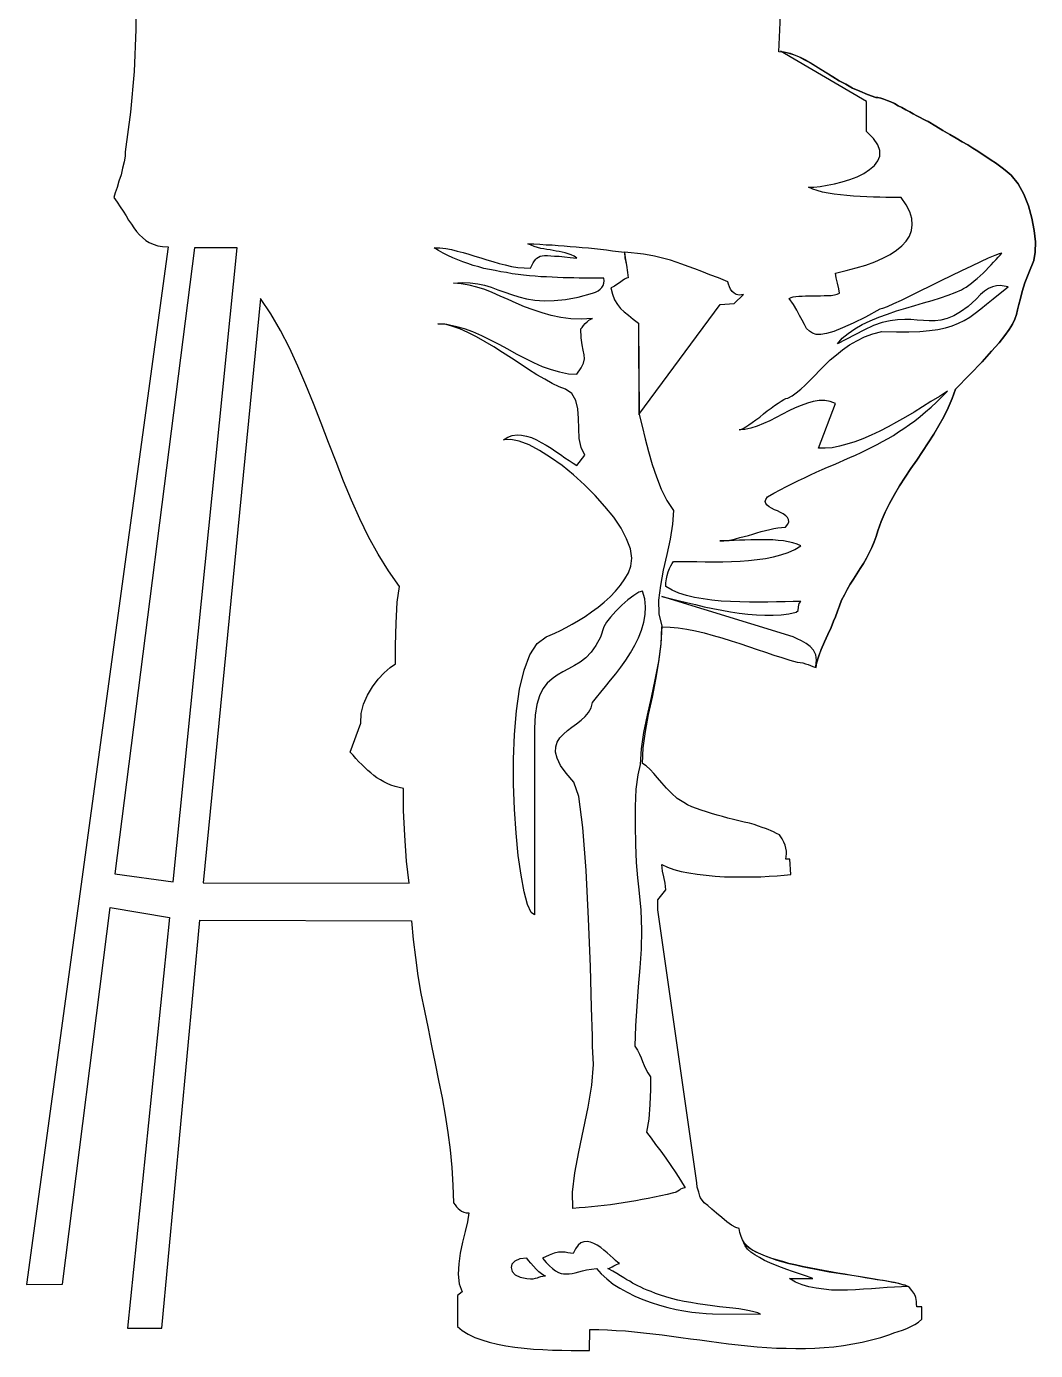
# Model space of a CAD drawing. Extents: x 425 to 505, y -578 to -405.
# Drawn here: x 424.9 to 495.5, y -578.2 to -485.6 of the extents above; entities that cross this region are included whole.
import ezdxf

# ---------------------------------------------------------------- set-up
doc = ezdxf.new("R2010")
doc.units = 0
doc.layers.get('0').update_dxf_attribs({"linetype": 'CONTINUOUS'})

msp = doc.modelspace()

# ---------------------------------------------------------------- linework, layer by layer
at = {"linetype": 'CONTINUOUS'}
for points in [[(432.584, -482.796), (432.567, -485.774), (432.443, -488.701), (432.196, -491.557), (431.827, -494.324), (431.809, -494.641), (431.738, -495.029), (431.632, -495.47), (431.527, -495.928), (431.385, -496.386), (431.262, -496.826), (431.121, -497.197), (431.016, -497.514), (431.262, -497.849), (431.474, -498.166), (431.685, -498.483), (431.879, -498.8), (432.056, -499.1), (432.249, -499.382), (432.425, -499.647), (432.62, -499.894), (432.813, -500.14), (433.025, -500.334), (433.254, -500.528), (433.501, -500.669), (433.783, -500.792), (434.1, -500.898), (434.435, -500.951), (434.823, -500.969), (424.916, -573.594), (427.437, -573.559), (430.769, -547.206), (434.911, -547.91), (431.985, -576.644), (434.382, -576.644), (437.044, -548.087), (451.834, -548.14), (451.957, -549.444), (452.115, -550.714), (452.292, -551.983), (452.503, -553.217), (452.75, -554.451), (452.997, -555.684), (453.244, -556.901), (453.49, -558.117), (453.737, -559.316), (453.984, -560.532), (454.196, -561.731), (454.389, -562.947), (454.548, -564.163), (454.672, -565.397), (454.742, -566.631), (454.777, -567.883), (454.883, -568.023), (454.989, -568.147), (455.095, -568.27), (455.218, -568.376), (455.341, -568.464), (455.5, -568.535), (455.659, -568.57), (455.852, -568.587), (455.747, -569.205), (455.588, -569.892), (455.412, -570.633), (455.253, -571.391), (455.148, -572.148), (455.112, -572.871), (455.183, -573.541), (455.376, -574.105), (455.059, -574.352), (455.059, -576.537), (455.394, -576.82), (455.8, -577.067), (456.258, -577.296), (456.751, -577.472), (457.281, -577.631), (457.845, -577.772), (458.444, -577.877), (459.078, -577.983), (459.713, -578.054), (460.365, -578.107), (461.035, -578.142), (461.705, -578.177), (462.357, -578.195), (463.009, -578.212), (463.661, -578.212), (464.278, -578.212), (464.313, -576.732), (464.93, -576.732), (465.547, -576.767), (466.164, -576.802), (466.799, -576.837), (467.433, -576.908), (468.067, -576.979), (468.72, -577.049), (469.372, -577.12), (470.024, -577.208), (470.676, -577.296), (471.347, -577.384), (471.999, -577.472), (472.668, -577.56), (473.338, -577.648), (474.008, -577.736), (474.678, -577.807), (475.348, -577.877), (476.017, -577.948), (476.688, -578.001), (477.358, -578.036), (478.045, -578.054), (478.715, -578.071), (479.385, -578.071), (480.054, -578.054), (480.706, -578.001), (481.376, -577.948), (482.047, -577.86), (482.699, -577.754), (483.351, -577.631), (484.003, -577.472), (484.655, -577.296), (485.29, -577.084), (485.572, -576.979), (485.872, -576.89), (486.171, -576.784), (486.471, -576.679), (486.77, -576.537), (487.035, -576.397), (487.299, -576.22), (487.528, -576.009), (487.528, -575.145), (487.176, -575.145), (487.158, -574.951), (487.158, -574.793), (487.141, -574.651), (487.105, -574.493), (487.052, -574.352), (486.964, -574.193), (486.841, -574.017), (486.665, -573.806), (486.594, -573.752), (486.453, -573.682), (486.277, -573.629), (486.065, -573.576), (485.801, -573.506), (485.501, -573.453), (485.166, -573.382), (484.814, -573.312), (484.409, -573.259), (484.003, -573.188), (483.562, -573.118), (483.104, -573.03), (482.628, -572.959), (482.152, -572.871), (481.659, -572.8), (481.165, -572.712), (480.654, -572.624), (480.16, -572.519), (479.666, -572.431), (479.173, -572.325), (478.697, -572.219), (478.239, -572.113), (477.798, -571.989), (477.375, -571.867), (476.97, -571.743), (476.599, -571.62), (476.264, -571.479), (475.947, -571.337), (475.683, -571.197), (475.453, -571.038), (475.26, -570.88), (475.118, -570.703), (474.978, -570.474), (474.889, -570.227), (474.801, -569.962), (474.749, -569.663), (474.52, -569.61), (474.22, -569.434), (473.885, -569.205), (473.533, -568.905), (473.179, -568.605), (472.845, -568.323), (472.563, -568.059), (472.316, -567.883), (472.051, -567.53), (472.016, -567.407), (471.928, -567.124), (471.822, -566.79), (471.787, -566.472), (469.073, -547.364), (469.073, -546.677), (469.619, -545.971), (469.584, -545.496), (469.496, -545.072), (469.39, -544.667), (469.354, -544.209), (469.742, -544.385), (470.183, -544.544), (470.695, -544.685), (471.24, -544.791), (471.822, -544.879), (472.439, -544.95), (473.074, -545.02), (473.726, -545.055), (474.378, -545.072), (475.013, -545.072), (475.648, -545.072), (476.264, -545.055), (476.846, -545.02), (477.41, -544.984), (477.904, -544.95), (478.362, -544.896), (478.309, -543.839), (478.01, -543.839), (478.045, -543.645), (478.063, -543.451), (478.063, -543.257), (478.027, -543.063), (477.974, -542.852), (477.886, -542.64), (477.763, -542.393), (477.587, -542.129), (477.375, -542.023), (477.163, -541.917), (476.987, -541.847), (476.793, -541.758), (476.599, -541.688), (476.371, -541.6), (476.106, -541.512), (475.806, -541.406), (475.471, -541.318), (475.101, -541.23), (474.731, -541.142), (474.361, -541.054), (473.973, -540.947), (473.585, -540.842), (473.215, -540.737), (472.827, -540.63), (472.475, -540.525), (472.104, -540.402), (471.77, -540.278), (471.452, -540.155), (471.152, -540.014), (470.888, -539.872), (470.641, -539.731), (470.43, -539.591), (470.024, -539.22), (469.672, -538.85), (469.354, -538.497), (469.055, -538.145), (468.79, -537.828), (468.526, -537.545), (468.262, -537.299), (467.997, -537.122), (468.05, -536.03), (468.209, -534.884), (468.42, -533.703), (468.685, -532.487), (468.932, -531.253), (469.143, -530.019), (469.302, -528.785), (469.354, -527.568), (469.919, -527.586), (470.5, -527.639), (471.1, -527.727), (471.699, -527.851), (472.316, -527.992), (472.933, -528.168), (473.55, -528.344), (474.185, -528.538), (474.801, -528.732), (475.401, -528.943), (476.017, -529.155), (476.599, -529.349), (477.181, -529.543), (477.745, -529.719), (478.291, -529.895), (478.803, -530.037), (479.014, -530.054), (479.209, -530.089), (479.402, -530.16), (479.578, -530.213), (479.755, -530.283), (479.896, -530.354), (480.037, -530.389), (480.142, -530.406), (480.196, -530.089), (480.319, -529.649), (480.495, -529.155), (480.724, -528.626), (480.953, -528.115), (481.183, -527.622), (481.359, -527.181), (481.5, -526.864), (481.623, -526.476), (481.764, -526.088), (481.923, -525.7), (482.117, -525.33), (482.311, -524.96), (482.522, -524.59), (482.751, -524.237), (482.98, -523.867), (483.21, -523.497), (483.439, -523.126), (483.65, -522.774), (483.844, -522.386), (484.038, -522.016), (484.197, -521.628), (484.338, -521.24), (484.461, -520.852), (484.69, -520.2), (484.955, -519.548), (485.272, -518.931), (485.625, -518.314), (485.977, -517.697), (486.365, -517.098), (486.77, -516.499), (487.176, -515.899), (487.581, -515.3), (487.969, -514.701), (488.357, -514.084), (488.727, -513.484), (489.062, -512.867), (489.379, -512.233), (489.644, -511.598), (489.873, -510.946), (490.895, -509.906), (491.741, -509.024), (492.411, -508.284), (492.94, -507.685), (493.345, -507.174), (493.645, -506.75), (493.875, -506.38), (494.033, -506.046), (494.139, -505.711), (494.227, -505.393), (494.315, -505.023), (494.42, -504.6), (494.544, -504.107), (494.738, -503.507), (495.003, -502.802), (495.373, -501.938), (495.461, -501.357), (495.478, -500.634), (495.39, -499.823), (495.231, -498.959), (494.985, -498.113), (494.667, -497.285), (494.262, -496.562), (493.786, -495.963), (493.504, -495.734), (493.24, -495.523), (492.957, -495.311), (492.676, -495.099), (492.376, -494.906), (492.076, -494.694), (491.759, -494.5), (491.442, -494.288), (491.089, -494.077), (490.737, -493.848), (490.349, -493.619), (489.926, -493.372), (489.485, -493.108), (489.009, -492.825), (488.516, -492.526), (487.969, -492.209), (487.811, -492.138), (487.616, -492.032), (487.405, -491.926), (487.176, -491.803), (486.929, -491.662), (486.682, -491.521), (486.418, -491.38), (486.136, -491.222), (485.872, -491.098), (485.607, -490.957), (485.36, -490.834), (485.114, -490.728), (484.867, -490.639), (484.655, -490.569), (484.461, -490.534), (484.303, -490.516), (483.739, -490.322), (483.192, -490.094), (482.681, -489.864), (482.205, -489.6), (481.747, -489.353), (481.306, -489.088), (480.883, -488.824), (480.477, -488.577), (480.09, -488.331), (479.719, -488.101), (479.349, -487.908), (478.979, -487.713), (478.627, -487.573), (478.256, -487.449), (477.904, -487.361), (477.534, -487.326), (477.657, -484.77)], [(480.107, -530.354), (480.16, -529.913), (480.107, -529.525), (479.949, -529.208), (479.719, -528.943), (479.437, -528.732), (479.12, -528.538), (478.821, -528.397), (478.521, -528.274), (469.354, -525.453), (469.919, -525.594), (470.5, -525.736), (471.082, -525.876), (471.699, -526.017), (472.298, -526.158), (472.915, -526.282), (473.533, -526.405), (474.149, -526.528), (474.766, -526.617), (475.365, -526.687), (475.965, -526.74), (476.547, -526.757), (477.128, -526.757), (477.692, -526.723), (478.221, -526.652), (478.75, -526.546), (478.873, -526.423), (478.909, -526.176), (478.944, -525.929), (479.067, -525.806), (478.538, -525.806), (477.974, -525.824), (477.375, -525.824), (476.758, -525.841), (476.124, -525.841), (475.471, -525.841), (474.801, -525.824), (474.149, -525.806), (473.497, -525.77), (472.845, -525.7), (472.228, -525.612), (471.628, -525.506), (471.064, -525.365), (470.536, -525.206), (470.06, -524.995), (469.619, -524.748), (469.637, -524.484), (469.672, -524.219), (469.725, -523.973), (469.795, -523.726), (469.884, -523.497), (469.972, -523.303), (470.06, -523.126), (470.165, -522.986), (470.695, -522.986), (471.24, -523.003), (471.804, -523.003), (472.386, -523.02), (472.986, -523.02), (473.603, -523.02), (474.22, -523.003), (474.819, -522.968), (475.418, -522.932), (476.017, -522.862), (476.599, -522.791), (477.146, -522.668), (477.675, -522.527), (478.186, -522.368), (478.644, -522.157), (479.067, -521.91), (478.803, -521.787), (478.503, -521.699), (478.186, -521.611), (477.851, -521.557), (477.48, -521.523), (477.111, -521.487), (476.723, -521.469), (476.335, -521.469), (475.947, -521.469), (475.56, -521.487), (475.154, -521.505), (474.784, -521.505), (474.414, -521.523), (474.061, -521.54), (473.726, -521.557), (473.409, -521.557), (473.673, -521.54), (473.938, -521.523), (474.22, -521.469), (474.502, -521.416), (474.801, -521.328), (475.101, -521.258), (475.401, -521.169), (475.7, -521.081), (476, -520.993), (476.3, -520.905), (476.599, -520.835), (476.899, -520.747), (477.181, -520.694), (477.463, -520.641), (477.727, -520.624), (477.992, -520.605), (478.151, -520.394), (478.221, -520.218), (478.203, -520.06), (478.133, -519.918), (478.01, -519.795), (477.834, -519.672), (477.639, -519.566), (477.446, -519.46), (477.234, -519.372), (477.023, -519.266), (476.846, -519.16), (476.705, -519.054), (476.617, -518.931), (476.581, -518.79), (476.617, -518.649), (476.74, -518.473), (477.181, -518.226), (477.622, -517.979), (478.063, -517.75), (478.486, -517.539), (478.909, -517.327), (479.314, -517.133), (479.737, -516.939), (480.142, -516.746), (480.548, -516.569), (480.936, -516.393), (481.341, -516.234), (481.729, -516.058), (482.117, -515.881), (482.504, -515.723), (482.892, -515.547), (483.28, -515.371), (483.65, -515.176), (484.038, -515), (484.409, -514.806), (484.778, -514.595), (485.166, -514.383), (485.537, -514.172), (485.906, -513.925), (486.277, -513.678), (486.665, -513.414), (487.035, -513.149), (487.405, -512.85), (487.793, -512.533), (488.18, -512.198), (488.551, -511.845), (488.939, -511.475), (489.326, -511.07), (488.762, -511.439), (488.163, -511.81), (487.581, -512.18), (486.982, -512.55), (486.382, -512.902), (485.766, -513.255), (485.166, -513.573), (484.585, -513.872), (483.986, -514.154), (483.403, -514.401), (482.839, -514.612), (482.293, -514.789), (481.764, -514.929), (481.253, -515.036), (480.76, -515.071), (480.301, -515.071), (481.482, -511.951), (481.112, -511.792), (480.742, -511.722), (480.354, -511.722), (479.931, -511.792), (479.526, -511.915), (479.102, -512.074), (478.662, -512.25), (478.221, -512.462), (477.78, -512.691), (477.34, -512.92), (476.899, -513.149), (476.459, -513.343), (476.017, -513.52), (475.577, -513.661), (475.154, -513.749), (474.749, -513.784), (474.872, -513.766), (475.03, -513.696), (475.225, -513.573), (475.436, -513.431), (475.665, -513.273), (475.929, -513.079), (476.194, -512.885), (476.459, -512.673), (476.723, -512.462), (476.987, -512.268), (477.234, -512.074), (477.48, -511.915), (477.692, -511.774), (477.868, -511.651), (478.027, -511.58), (478.151, -511.563), (478.45, -511.404), (478.75, -511.192), (479.067, -510.928), (479.367, -510.646), (479.702, -510.329), (480.037, -509.976), (480.372, -509.624), (480.742, -509.253), (481.129, -508.884), (481.553, -508.531), (481.993, -508.178), (482.469, -507.843), (482.98, -507.544), (483.527, -507.279), (484.109, -507.067), (484.743, -506.891), (485.748, -506.927), (486.612, -506.927), (487.388, -506.891), (488.057, -506.839), (488.656, -506.75), (489.186, -506.645), (489.662, -506.504), (490.085, -506.327), (490.49, -506.134), (490.878, -505.887), (491.248, -505.622), (491.653, -505.323), (492.058, -504.988), (492.517, -504.617), (493.011, -504.212), (493.575, -503.772), (493.292, -503.719), (493.011, -503.684), (492.746, -503.701), (492.482, -503.772), (492.2, -503.895), (491.918, -504.071), (491.636, -504.318), (491.336, -504.635), (490.772, -505.147), (490.243, -505.516), (489.767, -505.799), (489.309, -505.992), (488.868, -506.098), (488.463, -506.151), (488.04, -506.151), (487.635, -506.134), (487.211, -506.098), (486.77, -506.063), (486.33, -506.063), (485.836, -506.08), (485.325, -506.151), (484.761, -506.275), (484.144, -506.486), (483.474, -506.803), (481.623, -507.755), (481.958, -507.367), (482.381, -507.033), (482.839, -506.715), (483.351, -506.415), (483.915, -506.151), (484.514, -505.904), (485.131, -505.693), (485.748, -505.464), (486.4, -505.27), (487.035, -505.076), (487.652, -504.9), (488.251, -504.723), (488.833, -504.547), (489.362, -504.353), (489.855, -504.177), (490.296, -503.983), (490.454, -503.895), (490.631, -503.807), (490.807, -503.665), (491.001, -503.525), (491.195, -503.366), (491.406, -503.19), (491.601, -503.013), (491.812, -502.82), (492.006, -502.626), (492.2, -502.432), (492.376, -502.238), (492.552, -502.044), (492.729, -501.867), (492.869, -501.709), (493.011, -501.55), (493.116, -501.41), (492.94, -501.462), (492.623, -501.586), (492.165, -501.779), (491.636, -502.026), (491.001, -502.326), (490.314, -502.661), (489.591, -503.013), (488.851, -503.366), (488.11, -503.736), (487.388, -504.089), (486.7, -504.424), (486.083, -504.723), (485.537, -504.97), (485.096, -505.164), (484.778, -505.287), (484.602, -505.34), (483.58, -505.887), (482.716, -506.31), (481.976, -506.645), (481.376, -506.891), (480.865, -507.05), (480.46, -507.103), (480.142, -507.103), (479.878, -507.015), (479.666, -506.874), (479.473, -506.68), (479.314, -506.415), (479.155, -506.116), (478.979, -505.781), (478.785, -505.411), (478.556, -505.005), (478.256, -504.583), (478.38, -504.529), (478.538, -504.476), (478.715, -504.441), (478.926, -504.424), (479.155, -504.424), (479.402, -504.406), (479.649, -504.406), (479.913, -504.406), (480.178, -504.406), (480.442, -504.406), (480.706, -504.388), (480.953, -504.388), (481.2, -504.371), (481.412, -504.336), (481.605, -504.283), (481.764, -504.229), (481.729, -503.912), (481.641, -503.525), (481.535, -503.137), (481.5, -502.82), (482.24, -502.644), (482.946, -502.449), (483.615, -502.256), (484.232, -502.026), (484.796, -501.779), (485.307, -501.515), (485.748, -501.215), (486.136, -500.916), (486.436, -500.581), (486.665, -500.228), (486.806, -499.84), (486.859, -499.435), (486.824, -498.995), (486.682, -498.536), (486.436, -498.043), (486.083, -497.514), (485.766, -497.514), (485.395, -497.514), (485.007, -497.514), (484.585, -497.496), (484.144, -497.496), (483.686, -497.478), (483.21, -497.461), (482.751, -497.425), (482.293, -497.39), (481.835, -497.337), (481.394, -497.285), (480.971, -497.214), (480.584, -497.144), (480.213, -497.038), (479.896, -496.932), (479.614, -496.809), (479.984, -496.791), (480.425, -496.756), (480.918, -496.668), (481.429, -496.562), (481.958, -496.422), (482.487, -496.263), (482.998, -496.069), (483.474, -495.84), (483.879, -495.575), (484.214, -495.294), (484.461, -494.959), (484.585, -494.624), (484.585, -494.236), (484.461, -493.831), (484.144, -493.389), (483.668, -492.913), (483.668, -490.798), (477.639, -487.29), (477.992, -487.344), (478.327, -487.432), (478.679, -487.555), (479.032, -487.713), (479.385, -487.89), (479.737, -488.101), (480.107, -488.331), (480.495, -488.577), (480.901, -488.824), (481.306, -489.088), (481.747, -489.353), (482.205, -489.6), (482.681, -489.864), (483.192, -490.094), (483.739, -490.322), (484.303, -490.516), (484.461, -490.534), (484.655, -490.569), (484.867, -490.639), (485.114, -490.728), (485.36, -490.834), (485.607, -490.957), (485.872, -491.098), (486.136, -491.222), (486.418, -491.38), (486.682, -491.521), (486.929, -491.662), (487.176, -491.803), (487.405, -491.926), (487.616, -492.032), (487.811, -492.138), (487.969, -492.209), (488.516, -492.526), (489.009, -492.825), (489.485, -493.108), (489.926, -493.372), (490.349, -493.619), (490.737, -493.848), (491.089, -494.077), (491.442, -494.288), (491.759, -494.5), (492.076, -494.694), (492.376, -494.906), (492.676, -495.099), (492.957, -495.311), (493.24, -495.523), (493.504, -495.734), (493.786, -495.963), (494.262, -496.562), (494.667, -497.285), (494.985, -498.113), (495.231, -498.959), (495.39, -499.823), (495.478, -500.634), (495.461, -501.357), (495.373, -501.938), (495.003, -502.802), (494.738, -503.507), (494.544, -504.107), (494.42, -504.6), (494.315, -505.023), (494.227, -505.393), (494.139, -505.711), (494.033, -506.046), (493.875, -506.38), (493.645, -506.75), (493.345, -507.174), (492.94, -507.685), (492.411, -508.284), (491.741, -509.024), (490.895, -509.906), (489.873, -510.946), (489.644, -511.598), (489.379, -512.233), (489.062, -512.867), (488.727, -513.484), (488.357, -514.084), (487.969, -514.701), (487.581, -515.3), (487.176, -515.899), (486.77, -516.499), (486.365, -517.098), (485.977, -517.697), (485.625, -518.314), (485.272, -518.931), (484.955, -519.548), (484.69, -520.2), (484.461, -520.852), (484.338, -521.24), (484.197, -521.628), (484.038, -522.016), (483.844, -522.386), (483.65, -522.774), (483.439, -523.126), (483.21, -523.497), (482.98, -523.867), (482.751, -524.237), (482.522, -524.59), (482.311, -524.96), (482.117, -525.33), (481.923, -525.7), (481.764, -526.088), (481.623, -526.476), (481.5, -526.864), (481.359, -527.181), (481.183, -527.622), (480.953, -528.098), (480.724, -528.626), (480.495, -529.155), (480.301, -529.631), (480.16, -530.054), (480.107, -530.354)], [(436.674, -501.039), (431.086, -544.843), (435.175, -545.407), (439.653, -501.039), (436.674, -501.039)], [(463.132, -568.27), (463.097, -567.124), (463.256, -565.785), (463.537, -564.304), (463.872, -562.753), (464.189, -561.184), (464.454, -559.65), (464.56, -558.205), (464.489, -556.918), (464.489, -556.214), (464.436, -554.204), (464.348, -551.33), (464.225, -547.998), (464.049, -544.614), (463.82, -541.618), (463.537, -539.432), (463.202, -538.445), (462.656, -537.81), (462.269, -537.264), (462.022, -536.77), (461.915, -536.347), (461.933, -535.977), (462.039, -535.642), (462.215, -535.342), (462.462, -535.078), (462.744, -534.831), (463.061, -534.584), (463.379, -534.355), (463.696, -534.108), (463.978, -533.844), (464.225, -533.562), (464.401, -533.227), (464.489, -532.875), (464.772, -532.522), (465.071, -532.152), (465.406, -531.746), (465.759, -531.305), (466.128, -530.865), (466.482, -530.389), (466.834, -529.895), (467.151, -529.385), (467.451, -528.855), (467.715, -528.327), (467.927, -527.798), (468.085, -527.251), (468.191, -526.705), (468.209, -526.158), (468.156, -525.612), (467.997, -525.083), (467.733, -525.154), (467.398, -525.365), (466.975, -525.682), (466.552, -526.053), (466.128, -526.476), (465.759, -526.881), (465.476, -527.251), (465.3, -527.568), (465.053, -528.291), (464.736, -528.873), (464.401, -529.349), (464.031, -529.737), (463.644, -530.037), (463.238, -530.283), (462.815, -530.513), (462.427, -530.724), (462.039, -530.953), (461.67, -531.2), (461.335, -531.517), (461.035, -531.905), (460.788, -532.399), (460.612, -532.998), (460.488, -533.756), (460.453, -534.655), (460.453, -536.7), (460.453, -541.194), (460.453, -545.69), (460.453, -547.734), (460.207, -547.558), (459.942, -546.994), (459.713, -546.113), (459.501, -544.95), (459.308, -543.575), (459.149, -542.005), (459.043, -540.331), (458.973, -538.586), (458.973, -536.823), (459.043, -535.095), (459.184, -533.439), (459.396, -531.923), (459.713, -530.601), (460.119, -529.525), (460.629, -528.732), (461.247, -528.274), (461.528, -528.15), (461.863, -528.01), (462.251, -527.833), (462.656, -527.622), (463.079, -527.392), (463.52, -527.128), (463.978, -526.846), (464.436, -526.528), (464.895, -526.193), (465.318, -525.841), (465.741, -525.471), (466.111, -525.065), (466.463, -524.66), (466.763, -524.219), (467.01, -523.779), (467.186, -523.32), (467.257, -522.756), (467.151, -522.104), (466.887, -521.399), (466.499, -520.659), (465.988, -519.901), (465.371, -519.142), (464.683, -518.367), (463.943, -517.627), (463.167, -516.939), (462.374, -516.287), (461.564, -515.723), (460.788, -515.229), (460.065, -514.841), (459.378, -514.577), (458.778, -514.454), (458.285, -514.472), (458.585, -514.295), (458.885, -514.189), (459.22, -514.137), (459.537, -514.154), (459.889, -514.225), (460.224, -514.33), (460.577, -514.489), (460.912, -514.665), (461.264, -514.859), (461.599, -515.071), (461.933, -515.3), (462.251, -515.511), (462.568, -515.74), (462.868, -515.935), (463.15, -516.111), (463.414, -516.269), (463.961, -515.547), (463.696, -515.018), (463.573, -514.383), (463.537, -513.696), (463.52, -512.99), (463.467, -512.321), (463.344, -511.722), (463.061, -511.246), (462.603, -510.946), (462.162, -510.77), (461.67, -510.54), (461.159, -510.241), (460.612, -509.924), (460.031, -509.553), (459.431, -509.165), (458.832, -508.778), (458.214, -508.372), (457.598, -507.985), (456.981, -507.614), (456.382, -507.279), (455.782, -506.979), (455.218, -506.715), (454.672, -506.522), (454.16, -506.398), (453.684, -506.363), (454.301, -506.398), (454.901, -506.522), (455.518, -506.68), (456.117, -506.909), (456.734, -507.174), (457.333, -507.473), (457.95, -507.79), (458.55, -508.125), (459.166, -508.46), (459.766, -508.778), (460.383, -509.077), (460.982, -509.342), (461.599, -509.571), (462.198, -509.729), (462.815, -509.853), (463.414, -509.888), (463.714, -509.448), (463.872, -509.113), (463.943, -508.813), (463.925, -508.531), (463.854, -508.214), (463.784, -507.826), (463.714, -507.35), (463.678, -506.715), (463.696, -506.68), (463.766, -506.61), (463.872, -506.486), (463.978, -506.345), (464.119, -506.222), (464.242, -506.098), (464.384, -506.028), (464.489, -505.992), (463.714, -506.028), (462.991, -506.01), (462.286, -505.922), (461.616, -505.781), (460.982, -505.604), (460.348, -505.393), (459.748, -505.164), (459.166, -504.917), (458.602, -504.671), (458.038, -504.424), (457.492, -504.177), (456.963, -503.965), (456.416, -503.789), (455.87, -503.648), (455.324, -503.56), (454.777, -503.525), (455.394, -503.472), (455.94, -503.489), (456.47, -503.56), (456.946, -503.665), (457.422, -503.807), (457.879, -503.983), (458.356, -504.159), (458.832, -504.318), (459.343, -504.476), (459.889, -504.617), (460.471, -504.706), (461.123, -504.759), (461.827, -504.741), (462.621, -504.653), (463.502, -504.494), (464.489, -504.229), (464.701, -504.141), (464.895, -504.053), (465.036, -503.948), (465.159, -503.824), (465.247, -503.684), (465.3, -503.525), (465.318, -503.366), (465.3, -503.172), (464.965, -503.172), (464.631, -503.172), (464.278, -503.172), (463.925, -503.172), (463.573, -503.172), (463.202, -503.154), (462.815, -503.154), (462.445, -503.137), (462.057, -503.12), (461.67, -503.101), (461.282, -503.084), (460.876, -503.066), (460.488, -503.031), (460.083, -502.996), (459.678, -502.961), (459.29, -502.908), (458.885, -502.855), (458.479, -502.784), (458.091, -502.732), (457.686, -502.644), (457.298, -502.573), (456.91, -502.485), (456.54, -502.379), (456.152, -502.273), (455.782, -502.15), (455.429, -502.026), (455.077, -501.885), (454.724, -501.745), (454.372, -501.586), (454.055, -501.41), (453.737, -501.233), (453.42, -501.039), (453.825, -501.057), (454.231, -501.092), (454.636, -501.163), (455.041, -501.269), (455.447, -501.374), (455.852, -501.498), (456.275, -501.621), (456.699, -501.745), (457.104, -501.885), (457.527, -502.009), (457.968, -502.132), (458.391, -502.238), (458.832, -502.344), (459.272, -502.414), (459.713, -502.449), (460.171, -502.467), (460.26, -502.273), (460.348, -502.097), (460.436, -501.956), (460.524, -501.85), (460.612, -501.762), (460.717, -501.691), (460.841, -501.638), (460.982, -501.603), (461.141, -501.586), (461.352, -501.586), (461.582, -501.603), (461.845, -501.621), (462.162, -501.638), (462.533, -501.674), (462.938, -501.727), (463.414, -501.762), (463.22, -501.638), (463.009, -501.533), (462.797, -501.462), (462.586, -501.391), (462.374, -501.339), (462.162, -501.303), (461.951, -501.269), (461.74, -501.233), (461.528, -501.198), (461.299, -501.163), (461.088, -501.127), (460.876, -501.092), (460.647, -501.022), (460.418, -500.951), (460.207, -500.863), (459.977, -500.757), (460.4, -500.775), (460.824, -500.792), (461.247, -500.827), (461.67, -500.846), (462.092, -500.881), (462.515, -500.916), (462.938, -500.951), (463.361, -500.969), (463.784, -501.022), (464.208, -501.057), (464.631, -501.092), (465.053, -501.145), (465.476, -501.198), (465.9, -501.251), (466.323, -501.303), (466.746, -501.357), (466.781, -501.745), (466.869, -502.256), (466.957, -502.766), (466.992, -503.137), (466.869, -503.172), (466.728, -503.242), (466.57, -503.366), (466.393, -503.489), (466.199, -503.613), (466.04, -503.736), (465.9, -503.807), (465.776, -503.842), (465.9, -504.3), (466.04, -504.688), (466.235, -505.005), (466.446, -505.287), (466.71, -505.534), (467.01, -505.763), (467.345, -506.028), (467.715, -506.31), (467.768, -512.709), (467.979, -513.537), (468.191, -514.401), (468.42, -515.3), (468.667, -516.199), (468.966, -517.08), (469.302, -517.926), (469.689, -518.719), (470.165, -519.425), (470.095, -520.394), (469.919, -521.434), (469.689, -522.51), (469.442, -523.602), (469.249, -524.678), (469.125, -525.7), (469.143, -526.669), (469.354, -527.533), (469.284, -528.767), (469.108, -530.001), (468.861, -531.27), (468.597, -532.522), (468.314, -533.756), (468.067, -534.954), (467.891, -536.1), (467.821, -537.193), (467.662, -537.916), (467.539, -538.92), (467.486, -540.137), (467.486, -541.459), (467.503, -542.799), (467.557, -544.051), (467.645, -545.143), (467.733, -545.971), (467.874, -547.4), (467.927, -548.775), (467.891, -550.114), (467.803, -551.436), (467.698, -552.758), (467.591, -554.116), (467.503, -555.491), (467.469, -556.918), (467.645, -557.183), (467.786, -557.465), (467.891, -557.729), (467.997, -557.994), (468.103, -558.258), (468.226, -558.522), (468.367, -558.787), (468.544, -559.052), (468.544, -559.95), (468.509, -560.99), (468.438, -562.03), (468.279, -562.929), (468.597, -563.353), (468.914, -563.793), (469.266, -564.269), (469.619, -564.745), (469.972, -565.256), (470.324, -565.767), (470.659, -566.296), (470.976, -566.825), (470.871, -566.843), (470.765, -566.878), (470.659, -566.931), (470.571, -567.001), (470.465, -567.072), (470.359, -567.124), (470.271, -567.16), (470.165, -567.178), (469.725, -567.283), (469.284, -567.389), (468.844, -567.477), (468.402, -567.566), (467.962, -567.654), (467.521, -567.742), (467.081, -567.812), (466.64, -567.883), (466.199, -567.953), (465.759, -568.006), (465.318, -568.059), (464.877, -568.112), (464.436, -568.165), (463.996, -568.2), (463.573, -568.235), (463.132, -568.27)], [(466.728, -501.357), (466.763, -501.745), (466.869, -502.256), (466.957, -502.766), (466.992, -503.137), (466.869, -503.172), (466.728, -503.242), (466.57, -503.366), (466.393, -503.489), (466.199, -503.613), (466.04, -503.736), (465.9, -503.807), (465.776, -503.842), (465.9, -504.3), (466.04, -504.688), (466.235, -505.005), (466.446, -505.287), (466.71, -505.534), (467.01, -505.763), (467.345, -506.028), (467.715, -506.31), (467.733, -512.709), (473.426, -505.005), (474.414, -504.935), (475.048, -504.318), (474.784, -504.353), (474.554, -504.318), (474.396, -504.229), (474.255, -504.107), (474.149, -503.948), (474.078, -503.772), (474.008, -503.595), (473.955, -503.419), (473.303, -503.154), (472.704, -502.925), (472.14, -502.714), (471.646, -502.52), (471.188, -502.344), (470.747, -502.185), (470.341, -502.044), (469.954, -501.921), (469.584, -501.815), (469.213, -501.727), (468.844, -501.638), (468.455, -501.568), (468.067, -501.498), (467.645, -501.445), (467.204, -501.391), (466.728, -501.357)], [(441.274, -504.583), (437.273, -545.478), (451.675, -545.496), (451.499, -543.962), (451.375, -542.182), (451.287, -540.419), (451.27, -538.885), (450.97, -538.815), (450.688, -538.744), (450.406, -538.639), (450.141, -538.533), (449.895, -538.409), (449.665, -538.268), (449.419, -538.128), (449.207, -537.969), (448.996, -537.792), (448.784, -537.616), (448.572, -537.422), (448.361, -537.211), (448.167, -537.017), (447.956, -536.788), (447.761, -536.558), (447.55, -536.329), (448.29, -534.302), (448.325, -533.632), (448.484, -532.98), (448.767, -532.345), (449.119, -531.764), (449.507, -531.235), (449.93, -530.777), (450.353, -530.424), (450.723, -530.16), (450.723, -528.873), (450.758, -527.322), (450.846, -525.841), (451.005, -524.748), (450.23, -523.655), (449.507, -522.492), (448.837, -521.276), (448.22, -520.006), (447.638, -518.702), (447.092, -517.38), (446.563, -516.023), (446.034, -514.665), (445.523, -513.308), (444.994, -511.951), (444.448, -510.628), (443.901, -509.324), (443.302, -508.055), (442.685, -506.839), (441.997, -505.675), (441.274, -504.583)], [(461, -571.743), (461.264, -572.043), (461.494, -572.289), (461.705, -572.483), (461.915, -572.642), (462.11, -572.748), (462.303, -572.818), (462.479, -572.854), (462.674, -572.854), (462.868, -572.836), (463.079, -572.818), (463.29, -572.766), (463.537, -572.712), (463.802, -572.642), (464.084, -572.571), (464.419, -572.519), (464.772, -572.466), (465.107, -572.854), (465.494, -573.206), (465.935, -573.559), (466.411, -573.858), (466.922, -574.14), (467.451, -574.405), (468.015, -574.634), (468.597, -574.846), (469.178, -575.039), (469.76, -575.198), (470.341, -575.339), (470.888, -575.445), (471.435, -575.533), (471.963, -575.586), (472.439, -575.621), (472.88, -575.638), (476.247, -575.674), (476.053, -575.586), (475.789, -575.515), (475.489, -575.445), (475.136, -575.374), (474.731, -575.304), (474.308, -575.251), (473.85, -575.198), (473.374, -575.145), (472.88, -575.074), (472.369, -575.022), (471.875, -574.951), (471.382, -574.863), (470.905, -574.775), (470.465, -574.687), (470.024, -574.581), (469.637, -574.458), (469.249, -574.334), (468.896, -574.211), (468.597, -574.087), (468.332, -573.982), (468.085, -573.894), (467.874, -573.788), (467.68, -573.682), (467.486, -573.594), (467.292, -573.488), (467.116, -573.364), (466.904, -573.259), (466.692, -573.118), (466.463, -572.977), (466.199, -572.818), (465.917, -572.66), (465.582, -572.466), (465.688, -572.448), (465.776, -572.413), (465.882, -572.36), (465.988, -572.289), (466.076, -572.236), (466.182, -572.184), (466.287, -572.148), (466.393, -572.131), (466.27, -572.043), (466.111, -571.901), (465.935, -571.743), (465.741, -571.567), (465.529, -571.373), (465.3, -571.179), (465.071, -571.003), (464.824, -570.844), (464.595, -570.721), (464.348, -570.633), (464.119, -570.58), (463.89, -570.597), (463.678, -570.685), (463.485, -570.844), (463.308, -571.091), (463.15, -571.425), (462.956, -571.408), (462.779, -571.373), (462.586, -571.337), (462.374, -571.32), (462.127, -571.337), (461.827, -571.408), (461.458, -571.532), (461, -571.743)], [(486.594, -573.735), (486.118, -573.752), (485.625, -573.77), (485.114, -573.806), (484.567, -573.841), (484.021, -573.894), (483.456, -573.929), (482.892, -573.964), (482.328, -573.982), (481.764, -573.999), (481.218, -573.982), (480.672, -573.929), (480.142, -573.858), (479.631, -573.752), (479.155, -573.611), (478.697, -573.418), (478.274, -573.171), (479.896, -573.171), (479.719, -573.1), (479.473, -573.012), (479.173, -572.907), (478.838, -572.8), (478.486, -572.677), (478.098, -572.536), (477.71, -572.395), (477.304, -572.236), (476.899, -572.078), (476.529, -571.901), (476.176, -571.708), (475.841, -571.514), (475.56, -571.32), (475.33, -571.108), (475.172, -570.88), (475.066, -570.65), (475.242, -570.826), (475.453, -571.003), (475.7, -571.179), (475.983, -571.32), (476.3, -571.479), (476.635, -571.62), (477.005, -571.761), (477.392, -571.884), (477.816, -572.007), (478.239, -572.113), (478.697, -572.219), (479.155, -572.325), (479.631, -572.431), (480.107, -572.519), (480.584, -572.607), (481.059, -572.695), (481.535, -572.783), (482.011, -572.854), (482.487, -572.924), (482.946, -572.995), (483.386, -573.065), (483.809, -573.135), (484.214, -573.188), (484.602, -573.259), (484.973, -573.312), (485.307, -573.382), (485.607, -573.435), (485.889, -573.488), (486.118, -573.559), (486.33, -573.611), (486.488, -573.682), (486.594, -573.735)], [(459.907, -573.171), (460.153, -573.188), (460.348, -573.188), (460.507, -573.154), (460.647, -573.118), (460.753, -573.083), (460.876, -573.03), (461.035, -573.012), (461.211, -572.995), (461.088, -572.959), (460.929, -572.854), (460.753, -572.695), (460.559, -572.519), (460.365, -572.307), (460.189, -572.096), (460.031, -571.901), (459.907, -571.743), (459.413, -571.796), (459.078, -571.955), (458.867, -572.166), (458.814, -572.413), (458.885, -572.677), (459.096, -572.907), (459.431, -573.083), (459.907, -573.171)]]:
    msp.add_lwpolyline(points, dxfattribs=at)

doc.saveas('drawing.dxf')
